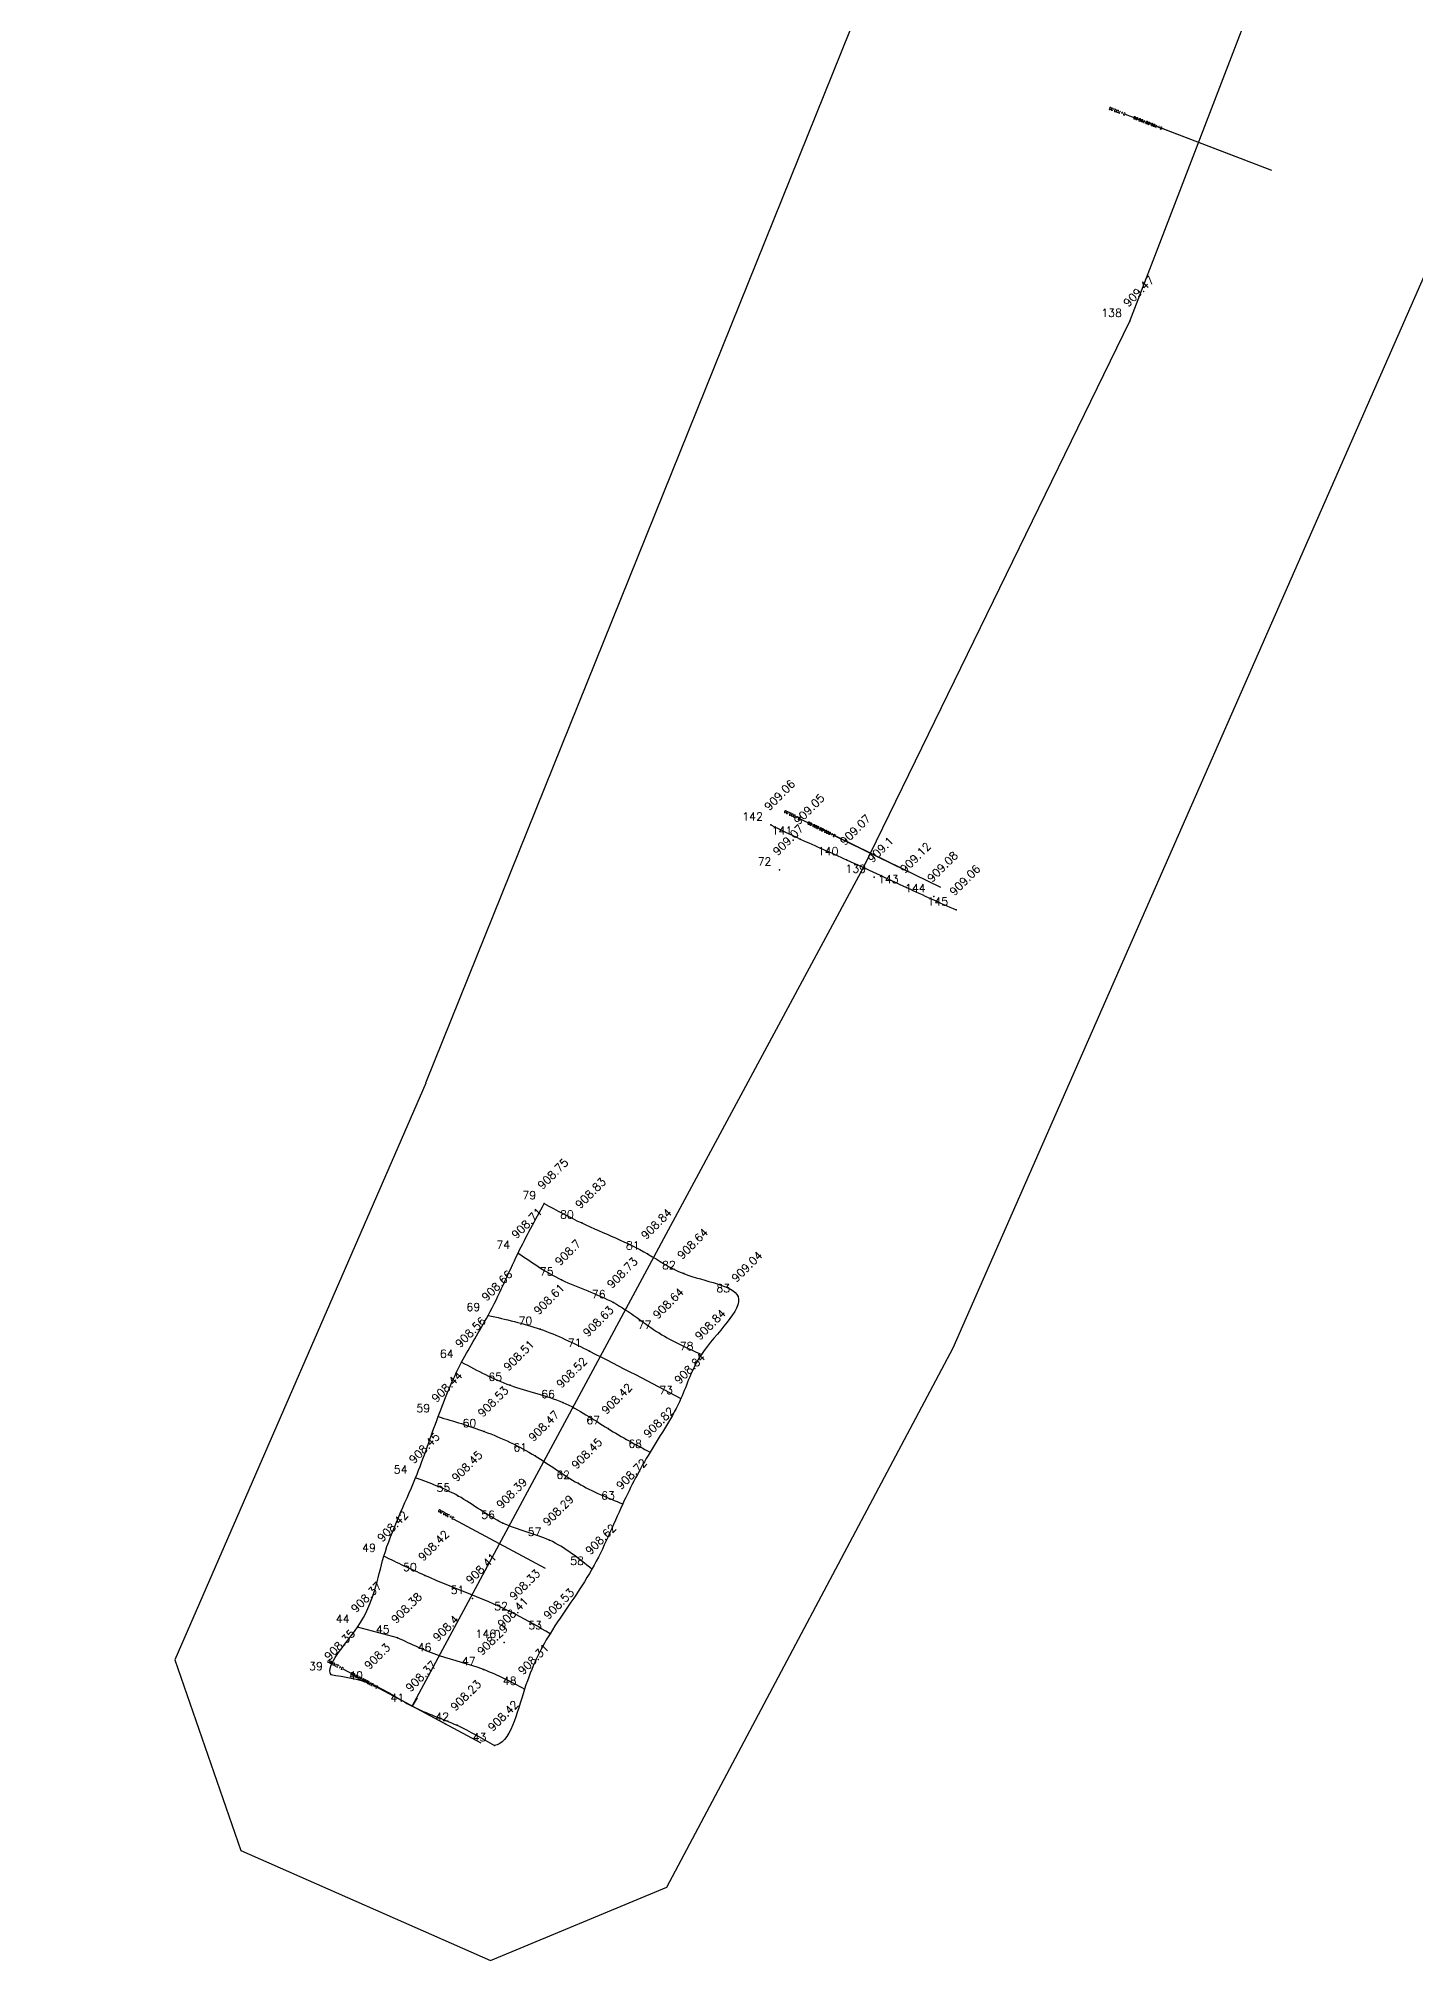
# Model space of a CAD drawing. Header units: millimetres. Extents: x 1478788 to 1486142, y 824439 to 831516.
# Drawn here: x 1479653 to 1480181, y 825044 to 825780 of the extents above; entities that cross this region are included whole.
import ezdxf
from ezdxf.enums import TextEntityAlignment as Align

# ---------------------------------------------------------------- set-up
doc = ezdxf.new("R2010")
doc.units = ezdxf.units.MM
for name, color, linetype in [('Boundary', 6, 'Continuous'), ('Chainage', 7, 'Continuous'), ('Points', 7, 'Continuous'), ('Points-ELV', 6, 'Continuous'), ('Points-NUM', 4, 'Continuous'), ('Points-TXT', 3, 'Continuous')]:
    doc.layers.add(name, color=color, linetype=linetype)
doc.styles.add('ROMANS', font='romans.shx')

# ---------------------------------------------------------------- blocks, each defined once
blk = doc.blocks.new('POINTS')
at = {"layer": 'Points'}
blk.add_line((0, 0), (0, 0), dxfattribs=at)
blk.add_point((0, 0), dxfattribs=at)
at = {"layer": 'Points-ELV', "style": 'ROMANS'}
blk.add_attdef('ELEV', text='', height=1, rotation=45, dxfattribs=at).set_placement((0, 0), align=Align.BOTTOM_LEFT)
at = {"layer": 'Points-NUM', "style": 'ROMANS'}
blk.add_attdef('PTNUM', text='', height=1, dxfattribs=at).set_placement((0, 0), align=Align.BOTTOM_RIGHT)
at = {"layer": 'Points-TXT', "style": 'ROMANS'}
blk.add_attdef('DESC', text='', height=1, dxfattribs=at).set_placement((0, 0), align=Align.BOTTOM_RIGHT)

msp = doc.modelspace()

# ---------------------------------------------------------------- linework, layer by layer
msp.add_line((1479798.43, 825144.29, 11133.84), (1479796.56, 825141.07, 11133.64))
msp.add_lwpolyline([(1479796.56, 825141.07), (1479969.34, 825462.29), (1480071.32, 825671.48), (1480156.46, 825892.95), (1480194.23, 826090.23), (1480168.42, 826101.58), (1480112.93, 826130.01), (1480045.89, 826197.1), (1479917.91, 826305.64), (1479837.92, 826396.67), (1479798.11, 826542.81), (1479732.76, 826717.97), (1479657.62, 826822.33), (1479808.5, 826897.19), (1479960.2, 826903.93), (1480129.49, 826916.61), (1480278.83, 826937.52), (1480462.59, 826945.16), (1480638.1, 826935.32), (1480817.34, 826934.51), (1481030.36, 826955.19)])
for points in [[(1479933.87, 825478.59, 11142.1), (1479945.16, 825473.17, 11141.98), (1479962.81, 825465.27, 11142.22), (1479985.84, 825454.6, 11142.84), (1480004.8, 825446.01, 11142.1)], [(1479837.11, 825314.59, 11137.81), (1479853.74, 825304.34, 11137.69), (1479873.64, 825295.63, 11138.06), (1479891.22, 825283.91, 11136.95), (1479907.3, 825275.77, 11139.4)], [(1479825.66, 825290.73, 11137.2), (1479845.59, 825285.47, 11136.59), (1479864.43, 825277.05, 11136.83), (1479899.46, 825258.93, 11139.4)], [(1479815.5, 825272.84, 11135.97), (1479834.04, 825263.97, 11135.36), (1479854.27, 825257.4, 11135.48), (1479871.54, 825247.39, 11134.26), (1479887.62, 825238.34, 11139.16)], [(1479865.37, 825193.54, 11136.71), (1479849.12, 825204.61, 11132.66), (1479831.3, 825211.19, 11133.89), (1479814.21, 825221.55, 11134.62), (1479797.84, 825228.5, 11134.62)], [(1479849.34, 825168.83, 11135.61), (1479836.3, 825176.16, 11133.15), (1479801.39, 825191.14, 11134.26), (1479785.71, 825198.49, 11134.26)], [(1479791, 825167.24, 11133.77), (1479775.65, 825171.36, 11133.64)], [(1479839.59, 825147.59, 11132.91), (1479823.92, 825155.08, 11132.66), (1479806.99, 825160.4, 11134.01), (1479791, 825167.24, 11133.77)], [(1479765.42, 825153.16, 11133.4), (1479780.75, 825149.64, 11132.79), (1479796.56, 825141.07, 11133.64), (1479813.74, 825133.75, 11131.93), (1479828.04, 825125.96, 11134.26)]]:
    msp.add_spline(points, degree=3)
for points, knots in [([(1479765.42, 825153.16, 11133.4), (1479763.14, 825156.58, 11133.54), (1479781.63, 825174.98, 11133.58), (1479784.07, 825199.29, 11134.32), (1479797.65, 825226.17, 11134.91), (1479805.99, 825251.31, 11133.99), (1479814.56, 825272.52, 11136.01), (1479827.19, 825292.12, 11137.48), (1479835.99, 825313.27, 11137.72), (1479843.66, 825327.27, 11138.12), (1479847.08, 825333.53, 11138.3)], [28.415688, 28.415688, 28.415688, 28.415688, 30.119463, 32.481313, 35.121716, 37.162143, 39.021383, 40.702431, 42.862446, 44.60922, 44.60922, 44.60922, 44.60922]), ([(1479847.08, 825333.53, 11138.3), (1479851.82, 825330.99, 11138.6), (1479864.68, 825324.11, 11139.4), (1479884.21, 825316.84, 11141.46), (1479900.76, 825304.63, 11134.43), (1479932.36, 825300.76, 11145.3), (1479905.52, 825277.8, 11138.29), (1479899.96, 825257.27, 11139.73), (1479887.37, 825238.82, 11139.35), (1479876.06, 825217.15, 11137.8), (1479866.36, 825192.53, 11136.33), (1479849.24, 825170.28, 11136.9), (1479839.23, 825149.81, 11131.11), (1479833.99, 825126.7, 11134.71), (1479828.04, 825125.96, 11134.26)], [0, 0, 0, 0, 1.323115, 3.593915, 4.898646, 6.781644, 8.932187, 10.44793, 12.385958, 14.216421, 16.472704, 18.877537, 20.796837, 22.800976, 22.800976, 22.800976, 22.800976]), ([(1479806.5, 825251.96, 11134.5), (1479812.43, 825250.2, 11135), (1479825.25, 825246.41, 11136.09), (1479843.37, 825237.93, 11134.91), (1479859.61, 825225.74, 11133.71), (1479871.37, 825220.91, 11136.55), (1479877.17, 825218.52, 11137.93)], [0, 0, 0, 0, 1.516229, 3.276376, 4.869877, 6.432097, 6.432097, 6.432097, 6.432097])]:
    msp.add_open_spline(points, degree=3, knots=knots)
at = {"layer": 'Boundary'}
msp.add_polyline3d([(1479801.78, 825379.7, 0), (1479705.65, 825158.86, 0), (1479730.96, 825085.8, 0), (1479826.56, 825043.65, 0), (1479894.04, 825071.75, 0), (1480003.7, 825278.29, 0), (1480344.12, 826053.32, 0), (1480338.48, 826177.47, 0), (1479926.38, 826541.93, 0), (1479849.05, 826755.49, 0), (1481107.8, 826841.52, 0), (1481148.58, 826920.2, 0), (1481127.49, 827024.17, 0), (1481040.32, 827074.75, 0), (1479693.47, 827010.12, 0), (1479566.53, 826956.52, 0), (1479542.63, 826828.66, 0), (1479743.76, 826295.72, 0), (1480061.49, 826024.55, 0), (1479801.69, 825379.64, 0)], dxfattribs=at)
at = {"layer": 'Chainage'}
for p, q in [((1480125.64, 825729.17), (1480069.63, 825750.7)), ((1480116.3, 825732.76), (1480078.97, 825747.11)), ((1480111.64, 825734.56), (1480083.64, 825745.32)), ((1479998.97, 825454.6), (1479945.03, 825480.89)), ((1479989.98, 825458.98), (1479954.02, 825476.51)), ((1479985.48, 825461.17), (1479958.52, 825474.31)), ((1479847.63, 825193.8), (1479812.41, 825212.75)), ((1479822.98, 825126.86), (1479770.14, 825155.28)), ((1479814.17, 825131.6), (1479778.95, 825150.55)), ((1479809.77, 825133.97), (1479783.35, 825148.18))]:
    msp.add_line(p, q, dxfattribs=at)

# ---------------------------------------------------------------- block references
at = {"layer": 'Points', "linetype": 'Continuous'}
ref = msp.add_blockref('POINTS', (1480071.32, 825671.48, 11147.13), dxfattribs=dict(at, xscale=12.25672820659351, yscale=12.25672820659351, zscale=12.25672820659351))
ref.add_attrib('PTNUM', '138', dxfattribs={"layer": 'Points-NUM', "height": 3.064, "style": 'ROMANS'}).set_placement((1480068.26, 825672.25, 11147.13), align=Align.BOTTOM_RIGHT)
ref.add_attrib('ELEV', '909.47', dxfattribs={"layer": 'Points-ELV', "height": 3.064, "rotation": 45, "style": 'ROMANS'}).set_placement((1480071.32, 825676.08, 11147.13), align=Align.BOTTOM_LEFT)
ref = msp.add_blockref('POINTS', (1479933.87, 825478.59, 11142.1), dxfattribs=dict(at, xscale=12.25672820659351, yscale=12.25672820659351, zscale=12.25672820659351))
ref.add_attrib('PTNUM', '142', dxfattribs={"layer": 'Points-NUM', "height": 3.064, "style": 'ROMANS'}).set_placement((1479930.81, 825479.35, 11142.1), align=Align.BOTTOM_RIGHT)
ref.add_attrib('ELEV', '909.06', dxfattribs={"layer": 'Points-ELV', "height": 3.064, "rotation": 45, "style": 'ROMANS'}).set_placement((1479933.87, 825483.18, 11142.1), align=Align.BOTTOM_LEFT)
ref = msp.add_blockref('POINTS', (1479945.16, 825473.17, 11141.98), dxfattribs=dict(at, xscale=12.25672820659351, yscale=12.25672820659351, zscale=12.25672820659351))
ref.add_attrib('PTNUM', '141', dxfattribs={"layer": 'Points-NUM', "height": 3.064, "style": 'ROMANS'}).set_placement((1479942.1, 825473.93, 11141.98), align=Align.BOTTOM_RIGHT)
ref.add_attrib('ELEV', '909.05', dxfattribs={"layer": 'Points-ELV', "height": 3.064, "rotation": 45, "style": 'ROMANS'}).set_placement((1479945.16, 825477.76, 11141.98), align=Align.BOTTOM_LEFT)
ref = msp.add_blockref('POINTS', (1479937.13, 825461.38, 11142.22), dxfattribs=dict(at, xscale=12.25672820659351, yscale=12.25672820659351, zscale=12.25672820659351))
ref.add_attrib('PTNUM', '72', dxfattribs={"layer": 'Points-NUM', "height": 3.064, "style": 'ROMANS'}).set_placement((1479934.07, 825462.14, 11142.22), align=Align.BOTTOM_RIGHT)
ref.add_attrib('ELEV', '909.07', dxfattribs={"layer": 'Points-ELV', "height": 3.064, "rotation": 45, "style": 'ROMANS'}).set_placement((1479937.13, 825465.97, 11142.22), align=Align.BOTTOM_LEFT)
ref = msp.add_blockref('POINTS', (1479962.81, 825465.27, 11142.22), dxfattribs=dict(at, xscale=12.25672820659351, yscale=12.25672820659351, zscale=12.25672820659351))
ref.add_attrib('PTNUM', '140', dxfattribs={"layer": 'Points-NUM', "height": 3.064, "style": 'ROMANS'}).set_placement((1479959.75, 825466.04, 11142.22), align=Align.BOTTOM_RIGHT)
ref.add_attrib('ELEV', '909.07', dxfattribs={"layer": 'Points-ELV', "height": 3.064, "rotation": 45, "style": 'ROMANS'}).set_placement((1479962.81, 825469.87, 11142.22), align=Align.BOTTOM_LEFT)
ref = msp.add_blockref('POINTS', (1479973.4, 825458.59, 11142.59), dxfattribs=dict(at, xscale=12.25672820659351, yscale=12.25672820659351, zscale=12.25672820659351))
ref.add_attrib('PTNUM', '139', dxfattribs={"layer": 'Points-NUM', "height": 3.064, "style": 'ROMANS'}).set_placement((1479970.34, 825459.36, 11142.59), align=Align.BOTTOM_RIGHT)
ref.add_attrib('ELEV', '909.1', dxfattribs={"layer": 'Points-ELV', "height": 3.064, "rotation": 45, "style": 'ROMANS'}).set_placement((1479973.4, 825463.19, 11142.59), align=Align.BOTTOM_LEFT)
ref = msp.add_blockref('POINTS', (1479985.84, 825454.6, 11142.84), dxfattribs=dict(at, xscale=12.25672820659351, yscale=12.25672820659351, zscale=12.25672820659351))
ref.add_attrib('PTNUM', '143', dxfattribs={"layer": 'Points-NUM', "height": 3.064, "style": 'ROMANS'}).set_placement((1479982.78, 825455.36, 11142.84), align=Align.BOTTOM_RIGHT)
ref.add_attrib('ELEV', '909.12', dxfattribs={"layer": 'Points-ELV', "height": 3.064, "rotation": 45, "style": 'ROMANS'}).set_placement((1479985.84, 825459.2, 11142.84), align=Align.BOTTOM_LEFT)
ref = msp.add_blockref('POINTS', (1479996.21, 825451.14, 11142.35), dxfattribs=dict(at, xscale=12.25672820659351, yscale=12.25672820659351, zscale=12.25672820659351))
ref.add_attrib('PTNUM', '144', dxfattribs={"layer": 'Points-NUM', "height": 3.064, "style": 'ROMANS'}).set_placement((1479993.15, 825451.91, 11142.35), align=Align.BOTTOM_RIGHT)
ref.add_attrib('ELEV', '909.08', dxfattribs={"layer": 'Points-ELV', "height": 3.064, "rotation": 45, "style": 'ROMANS'}).set_placement((1479996.21, 825455.74, 11142.35), align=Align.BOTTOM_LEFT)
ref = msp.add_blockref('POINTS', (1480004.8, 825446.01, 11142.1), dxfattribs=dict(at, xscale=12.25672820659351, yscale=12.25672820659351, zscale=12.25672820659351))
ref.add_attrib('PTNUM', '145', dxfattribs={"layer": 'Points-NUM', "height": 3.064, "style": 'ROMANS'}).set_placement((1480001.74, 825446.77, 11142.1), align=Align.BOTTOM_RIGHT)
ref.add_attrib('ELEV', '909.06', dxfattribs={"layer": 'Points-ELV', "height": 3.064, "rotation": 45, "style": 'ROMANS'}).set_placement((1480004.8, 825450.6, 11142.1), align=Align.BOTTOM_LEFT)
ref = msp.add_blockref('POINTS', (1479847.08, 825333.53, 11138.3), dxfattribs=dict(at, xscale=12.25672820659351, yscale=12.25672820659351, zscale=12.25672820659351))
ref.add_attrib('PTNUM', '79', dxfattribs={"layer": 'Points-NUM', "height": 3.064, "style": 'ROMANS'}).set_placement((1479844.02, 825334.29, 11138.3), align=Align.BOTTOM_RIGHT)
ref.add_attrib('ELEV', '908.75', dxfattribs={"layer": 'Points-ELV', "height": 3.064, "rotation": 45, "style": 'ROMANS'}).set_placement((1479847.08, 825338.12, 11138.3), align=Align.BOTTOM_LEFT)
ref = msp.add_blockref('POINTS', (1479861.48, 825326.14, 11139.28), dxfattribs=dict(at, xscale=12.25672820659351, yscale=12.25672820659351, zscale=12.25672820659351))
ref.add_attrib('PTNUM', '80', dxfattribs={"layer": 'Points-NUM', "height": 3.064, "style": 'ROMANS'}).set_placement((1479858.42, 825326.9, 11139.28), align=Align.BOTTOM_RIGHT)
ref.add_attrib('ELEV', '908.83', dxfattribs={"layer": 'Points-ELV', "height": 3.064, "rotation": 45, "style": 'ROMANS'}).set_placement((1479861.48, 825330.73, 11139.28), align=Align.BOTTOM_LEFT)
ref = msp.add_blockref('POINTS', (1479837.11, 825314.59, 11137.81), dxfattribs=dict(at, xscale=12.25672820659351, yscale=12.25672820659351, zscale=12.25672820659351))
ref.add_attrib('PTNUM', '74', dxfattribs={"layer": 'Points-NUM', "height": 3.064, "style": 'ROMANS'}).set_placement((1479834.04, 825315.36, 11137.81), align=Align.BOTTOM_RIGHT)
ref.add_attrib('ELEV', '908.71', dxfattribs={"layer": 'Points-ELV', "height": 3.064, "rotation": 45, "style": 'ROMANS'}).set_placement((1479837.11, 825319.19, 11137.81), align=Align.BOTTOM_LEFT)
ref = msp.add_blockref('POINTS', (1479886.68, 825314.32, 11139.4), dxfattribs=dict(at, xscale=12.25672820659351, yscale=12.25672820659351, zscale=12.25672820659351))
ref.add_attrib('PTNUM', '81', dxfattribs={"layer": 'Points-NUM', "height": 3.064, "style": 'ROMANS'}).set_placement((1479883.62, 825315.09, 11139.4), align=Align.BOTTOM_RIGHT)
ref.add_attrib('ELEV', '908.84', dxfattribs={"layer": 'Points-ELV', "height": 3.064, "rotation": 45, "style": 'ROMANS'}).set_placement((1479886.68, 825318.92, 11139.4), align=Align.BOTTOM_LEFT)
ref = msp.add_blockref('POINTS', (1479900.55, 825306.73, 11136.95), dxfattribs=dict(at, xscale=12.25672820659351, yscale=12.25672820659351, zscale=12.25672820659351))
ref.add_attrib('PTNUM', '82', dxfattribs={"layer": 'Points-NUM', "height": 3.064, "style": 'ROMANS'}).set_placement((1479897.48, 825307.5, 11136.95), align=Align.BOTTOM_RIGHT)
ref.add_attrib('ELEV', '908.64', dxfattribs={"layer": 'Points-ELV', "height": 3.064, "rotation": 45, "style": 'ROMANS'}).set_placement((1479900.55, 825311.33, 11136.95), align=Align.BOTTOM_LEFT)
ref = msp.add_blockref('POINTS', (1479853.74, 825304.34, 11137.69), dxfattribs=dict(at, xscale=12.25672820659351, yscale=12.25672820659351, zscale=12.25672820659351))
ref.add_attrib('PTNUM', '75', dxfattribs={"layer": 'Points-NUM', "height": 3.064, "style": 'ROMANS'}).set_placement((1479850.67, 825305.11, 11137.69), align=Align.BOTTOM_RIGHT)
ref.add_attrib('ELEV', '908.7', dxfattribs={"layer": 'Points-ELV', "height": 3.064, "rotation": 45, "style": 'ROMANS'}).set_placement((1479853.74, 825308.94, 11137.69), align=Align.BOTTOM_LEFT)
ref = msp.add_blockref('POINTS', (1479921.32, 825297.96, 11141.86), dxfattribs=dict(at, xscale=12.25672820659351, yscale=12.25672820659351, zscale=12.25672820659351))
ref.add_attrib('PTNUM', '83', dxfattribs={"layer": 'Points-NUM', "height": 3.064, "style": 'ROMANS'}).set_placement((1479918.26, 825298.72, 11141.86), align=Align.BOTTOM_RIGHT)
ref.add_attrib('ELEV', '909.04', dxfattribs={"layer": 'Points-ELV', "height": 3.064, "rotation": 45, "style": 'ROMANS'}).set_placement((1479921.32, 825302.55, 11141.86), align=Align.BOTTOM_LEFT)
ref = msp.add_blockref('POINTS', (1479825.66, 825290.73, 11137.2), dxfattribs=dict(at, xscale=12.25672820659351, yscale=12.25672820659351, zscale=12.25672820659351))
ref.add_attrib('PTNUM', '69', dxfattribs={"layer": 'Points-NUM', "height": 3.064, "style": 'ROMANS'}).set_placement((1479822.59, 825291.49, 11137.2), align=Align.BOTTOM_RIGHT)
ref.add_attrib('ELEV', '908.66', dxfattribs={"layer": 'Points-ELV', "height": 3.064, "rotation": 45, "style": 'ROMANS'}).set_placement((1479825.66, 825295.32, 11137.2), align=Align.BOTTOM_LEFT)
ref = msp.add_blockref('POINTS', (1479873.64, 825295.63, 11138.06), dxfattribs=dict(at, xscale=12.25672820659351, yscale=12.25672820659351, zscale=12.25672820659351))
ref.add_attrib('PTNUM', '76', dxfattribs={"layer": 'Points-NUM', "height": 3.064, "style": 'ROMANS'}).set_placement((1479870.58, 825296.4, 11138.06), align=Align.BOTTOM_RIGHT)
ref.add_attrib('ELEV', '908.73', dxfattribs={"layer": 'Points-ELV', "height": 3.064, "rotation": 45, "style": 'ROMANS'}).set_placement((1479873.64, 825300.23, 11138.06), align=Align.BOTTOM_LEFT)
ref = msp.add_blockref('POINTS', (1479845.59, 825285.47, 11136.59), dxfattribs=dict(at, xscale=12.25672820659351, yscale=12.25672820659351, zscale=12.25672820659351))
ref.add_attrib('PTNUM', '70', dxfattribs={"layer": 'Points-NUM', "height": 3.064, "style": 'ROMANS'}).set_placement((1479842.52, 825286.23, 11136.59), align=Align.BOTTOM_RIGHT)
ref.add_attrib('ELEV', '908.61', dxfattribs={"layer": 'Points-ELV', "height": 3.064, "rotation": 45, "style": 'ROMANS'}).set_placement((1479845.59, 825290.06, 11136.59), align=Align.BOTTOM_LEFT)
ref = msp.add_blockref('POINTS', (1479891.22, 825283.91, 11136.95), dxfattribs=dict(at, xscale=12.25672820659351, yscale=12.25672820659351, zscale=12.25672820659351))
ref.add_attrib('PTNUM', '77', dxfattribs={"layer": 'Points-NUM', "height": 3.064, "style": 'ROMANS'}).set_placement((1479888.16, 825284.68, 11136.95), align=Align.BOTTOM_RIGHT)
ref.add_attrib('ELEV', '908.64', dxfattribs={"layer": 'Points-ELV', "height": 3.064, "rotation": 45, "style": 'ROMANS'}).set_placement((1479891.22, 825288.51, 11136.95), align=Align.BOTTOM_LEFT)
ref = msp.add_blockref('POINTS', (1479864.43, 825277.05, 11136.83), dxfattribs=dict(at, xscale=12.25672820659351, yscale=12.25672820659351, zscale=12.25672820659351))
ref.add_attrib('PTNUM', '71', dxfattribs={"layer": 'Points-NUM', "height": 3.064, "style": 'ROMANS'}).set_placement((1479861.36, 825277.81, 11136.83), align=Align.BOTTOM_RIGHT)
ref.add_attrib('ELEV', '908.63', dxfattribs={"layer": 'Points-ELV', "height": 3.064, "rotation": 45, "style": 'ROMANS'}).set_placement((1479864.43, 825281.64, 11136.83), align=Align.BOTTOM_LEFT)
ref = msp.add_blockref('POINTS', (1479815.5, 825272.84, 11135.97), dxfattribs=dict(at, xscale=12.25672820659351, yscale=12.25672820659351, zscale=12.25672820659351))
ref.add_attrib('PTNUM', '64', dxfattribs={"layer": 'Points-NUM', "height": 3.064, "style": 'ROMANS'}).set_placement((1479812.43, 825273.61, 11135.97), align=Align.BOTTOM_RIGHT)
ref.add_attrib('ELEV', '908.56', dxfattribs={"layer": 'Points-ELV', "height": 3.064, "rotation": 45, "style": 'ROMANS'}).set_placement((1479815.5, 825277.44, 11135.97), align=Align.BOTTOM_LEFT)
ref = msp.add_blockref('POINTS', (1479907.3, 825275.77, 11139.4), dxfattribs=dict(at, xscale=12.25672820659351, yscale=12.25672820659351, zscale=12.25672820659351))
ref.add_attrib('PTNUM', '78', dxfattribs={"layer": 'Points-NUM', "height": 3.064, "style": 'ROMANS'}).set_placement((1479904.24, 825276.54, 11139.4), align=Align.BOTTOM_RIGHT)
ref.add_attrib('ELEV', '908.84', dxfattribs={"layer": 'Points-ELV', "height": 3.064, "rotation": 45, "style": 'ROMANS'}).set_placement((1479907.3, 825280.37, 11139.4), align=Align.BOTTOM_LEFT)
ref = msp.add_blockref('POINTS', (1479834.04, 825263.97, 11135.36), dxfattribs=dict(at, xscale=12.25672820659351, yscale=12.25672820659351, zscale=12.25672820659351))
ref.add_attrib('PTNUM', '65', dxfattribs={"layer": 'Points-NUM', "height": 3.064, "style": 'ROMANS'}).set_placement((1479830.98, 825264.74, 11135.36), align=Align.BOTTOM_RIGHT)
ref.add_attrib('ELEV', '908.51', dxfattribs={"layer": 'Points-ELV', "height": 3.064, "rotation": 45, "style": 'ROMANS'}).set_placement((1479834.04, 825268.57, 11135.36), align=Align.BOTTOM_LEFT)
ref = msp.add_blockref('POINTS', (1479854.27, 825257.4, 11135.48), dxfattribs=dict(at, xscale=12.25672820659351, yscale=12.25672820659351, zscale=12.25672820659351))
ref.add_attrib('PTNUM', '66', dxfattribs={"layer": 'Points-NUM', "height": 3.064, "style": 'ROMANS'}).set_placement((1479851.2, 825258.17, 11135.48), align=Align.BOTTOM_RIGHT)
ref.add_attrib('ELEV', '908.52', dxfattribs={"layer": 'Points-ELV', "height": 3.064, "rotation": 45, "style": 'ROMANS'}).set_placement((1479854.27, 825262, 11135.48), align=Align.BOTTOM_LEFT)
ref = msp.add_blockref('POINTS', (1479899.46, 825258.93, 11139.4), dxfattribs=dict(at, xscale=12.25672820659351, yscale=12.25672820659351, zscale=12.25672820659351))
ref.add_attrib('PTNUM', '73', dxfattribs={"layer": 'Points-NUM', "height": 3.064, "style": 'ROMANS'}).set_placement((1479896.39, 825259.7, 11139.4), align=Align.BOTTOM_RIGHT)
ref.add_attrib('ELEV', '908.84', dxfattribs={"layer": 'Points-ELV', "height": 3.064, "rotation": 45, "style": 'ROMANS'}).set_placement((1479899.46, 825263.53, 11139.4), align=Align.BOTTOM_LEFT)
ref = msp.add_blockref('POINTS', (1479806.5, 825251.96, 11134.5), dxfattribs=dict(at, xscale=12.25672820659351, yscale=12.25672820659351, zscale=12.25672820659351))
ref.add_attrib('PTNUM', '59', dxfattribs={"layer": 'Points-NUM', "height": 3.064, "style": 'ROMANS'}).set_placement((1479803.44, 825252.72, 11134.5), align=Align.BOTTOM_RIGHT)
ref.add_attrib('ELEV', '908.44', dxfattribs={"layer": 'Points-ELV', "height": 3.064, "rotation": 45, "style": 'ROMANS'}).set_placement((1479806.5, 825256.55, 11134.5), align=Align.BOTTOM_LEFT)
ref = msp.add_blockref('POINTS', (1479824.16, 825246.28, 11135.61), dxfattribs=dict(at, xscale=12.25672820659351, yscale=12.25672820659351, zscale=12.25672820659351))
ref.add_attrib('PTNUM', '60', dxfattribs={"layer": 'Points-NUM', "height": 3.064, "style": 'ROMANS'}).set_placement((1479821.1, 825247.05, 11135.61), align=Align.BOTTOM_RIGHT)
ref.add_attrib('ELEV', '908.53', dxfattribs={"layer": 'Points-ELV', "height": 3.064, "rotation": 45, "style": 'ROMANS'}).set_placement((1479824.16, 825250.88, 11135.61), align=Align.BOTTOM_LEFT)
ref = msp.add_blockref('POINTS', (1479871.54, 825247.39, 11134.26), dxfattribs=dict(at, xscale=12.25672820659351, yscale=12.25672820659351, zscale=12.25672820659351))
ref.add_attrib('PTNUM', '67', dxfattribs={"layer": 'Points-NUM', "height": 3.064, "style": 'ROMANS'}).set_placement((1479868.47, 825248.15, 11134.26), align=Align.BOTTOM_RIGHT)
ref.add_attrib('ELEV', '908.42', dxfattribs={"layer": 'Points-ELV', "height": 3.064, "rotation": 45, "style": 'ROMANS'}).set_placement((1479871.54, 825251.98, 11134.26), align=Align.BOTTOM_LEFT)
ref = msp.add_blockref('POINTS', (1479843.6, 825236.96, 11134.87), dxfattribs=dict(at, xscale=12.25672820659351, yscale=12.25672820659351, zscale=12.25672820659351))
ref.add_attrib('PTNUM', '61', dxfattribs={"layer": 'Points-NUM', "height": 3.064, "style": 'ROMANS'}).set_placement((1479840.54, 825237.72, 11134.87), align=Align.BOTTOM_RIGHT)
ref.add_attrib('ELEV', '908.47', dxfattribs={"layer": 'Points-ELV', "height": 3.064, "rotation": 45, "style": 'ROMANS'}).set_placement((1479843.6, 825241.55, 11134.87), align=Align.BOTTOM_LEFT)
ref = msp.add_blockref('POINTS', (1479887.62, 825238.34, 11139.16), dxfattribs=dict(at, xscale=12.25672820659351, yscale=12.25672820659351, zscale=12.25672820659351))
ref.add_attrib('PTNUM', '68', dxfattribs={"layer": 'Points-NUM', "height": 3.064, "style": 'ROMANS'}).set_placement((1479884.55, 825239.11, 11139.16), align=Align.BOTTOM_RIGHT)
ref.add_attrib('ELEV', '908.82', dxfattribs={"layer": 'Points-ELV', "height": 3.064, "rotation": 45, "style": 'ROMANS'}).set_placement((1479887.62, 825242.94, 11139.16), align=Align.BOTTOM_LEFT)
ref = msp.add_blockref('POINTS', (1479797.84, 825228.5, 11134.62), dxfattribs=dict(at, xscale=12.25672820659351, yscale=12.25672820659351, zscale=12.25672820659351))
ref.add_attrib('PTNUM', '54', dxfattribs={"layer": 'Points-NUM', "height": 3.064, "style": 'ROMANS'}).set_placement((1479794.77, 825229.26, 11134.62), align=Align.BOTTOM_RIGHT)
ref.add_attrib('ELEV', '908.45', dxfattribs={"layer": 'Points-ELV', "height": 3.064, "rotation": 45, "style": 'ROMANS'}).set_placement((1479797.84, 825233.1, 11134.62), align=Align.BOTTOM_LEFT)
ref = msp.add_blockref('POINTS', (1479860.05, 825226.43, 11134.62), dxfattribs=dict(at, xscale=12.25672820659351, yscale=12.25672820659351, zscale=12.25672820659351))
ref.add_attrib('PTNUM', '62', dxfattribs={"layer": 'Points-NUM', "height": 3.064, "style": 'ROMANS'}).set_placement((1479856.99, 825227.19, 11134.62), align=Align.BOTTOM_RIGHT)
ref.add_attrib('ELEV', '908.45', dxfattribs={"layer": 'Points-ELV', "height": 3.064, "rotation": 45, "style": 'ROMANS'}).set_placement((1479860.05, 825231.02, 11134.62), align=Align.BOTTOM_LEFT)
ref = msp.add_blockref('POINTS', (1479814.21, 825221.55, 11134.62), dxfattribs=dict(at, xscale=12.25672820659351, yscale=12.25672820659351, zscale=12.25672820659351))
ref.add_attrib('PTNUM', '55', dxfattribs={"layer": 'Points-NUM', "height": 3.064, "style": 'ROMANS'}).set_placement((1479811.15, 825222.32, 11134.62), align=Align.BOTTOM_RIGHT)
ref.add_attrib('ELEV', '908.45', dxfattribs={"layer": 'Points-ELV', "height": 3.064, "rotation": 45, "style": 'ROMANS'}).set_placement((1479814.21, 825226.15, 11134.62), align=Align.BOTTOM_LEFT)
ref = msp.add_blockref('POINTS', (1479877.17, 825218.52, 11137.93), dxfattribs=dict(at, xscale=12.25672820659351, yscale=12.25672820659351, zscale=12.25672820659351))
ref.add_attrib('PTNUM', '63', dxfattribs={"layer": 'Points-NUM', "height": 3.064, "style": 'ROMANS'}).set_placement((1479874.11, 825219.29, 11137.93), align=Align.BOTTOM_RIGHT)
ref.add_attrib('ELEV', '908.72', dxfattribs={"layer": 'Points-ELV', "height": 3.064, "rotation": 45, "style": 'ROMANS'}).set_placement((1479877.17, 825223.12, 11137.93), align=Align.BOTTOM_LEFT)
ref = msp.add_blockref('POINTS', (1479831.3, 825211.19, 11133.89), dxfattribs=dict(at, xscale=12.25672820659351, yscale=12.25672820659351, zscale=12.25672820659351))
ref.add_attrib('PTNUM', '56', dxfattribs={"layer": 'Points-NUM', "height": 3.064, "style": 'ROMANS'}).set_placement((1479828.23, 825211.96, 11133.89), align=Align.BOTTOM_RIGHT)
ref.add_attrib('ELEV', '908.39', dxfattribs={"layer": 'Points-ELV', "height": 3.064, "rotation": 45, "style": 'ROMANS'}).set_placement((1479831.3, 825215.79, 11133.89), align=Align.BOTTOM_LEFT)
ref = msp.add_blockref('POINTS', (1479849.12, 825204.61, 11132.66), dxfattribs=dict(at, xscale=12.25672820659351, yscale=12.25672820659351, zscale=12.25672820659351))
ref.add_attrib('PTNUM', '57', dxfattribs={"layer": 'Points-NUM', "height": 3.064, "style": 'ROMANS'}).set_placement((1479846.05, 825205.38, 11132.66), align=Align.BOTTOM_RIGHT)
ref.add_attrib('ELEV', '908.29', dxfattribs={"layer": 'Points-ELV', "height": 3.064, "rotation": 45, "style": 'ROMANS'}).set_placement((1479849.12, 825209.21, 11132.66), align=Align.BOTTOM_LEFT)
ref = msp.add_blockref('POINTS', (1479785.71, 825198.49, 11134.26), dxfattribs=dict(at, xscale=12.25672820659351, yscale=12.25672820659351, zscale=12.25672820659351))
ref.add_attrib('PTNUM', '49', dxfattribs={"layer": 'Points-NUM', "height": 3.064, "style": 'ROMANS'}).set_placement((1479782.65, 825199.26, 11134.26), align=Align.BOTTOM_RIGHT)
ref.add_attrib('ELEV', '908.42', dxfattribs={"layer": 'Points-ELV', "height": 3.064, "rotation": 45, "style": 'ROMANS'}).set_placement((1479785.71, 825203.09, 11134.26), align=Align.BOTTOM_LEFT)
ref = msp.add_blockref('POINTS', (1479801.39, 825191.14, 11134.26), dxfattribs=dict(at, xscale=12.25672820659351, yscale=12.25672820659351, zscale=12.25672820659351))
ref.add_attrib('PTNUM', '50', dxfattribs={"layer": 'Points-NUM', "height": 3.064, "style": 'ROMANS'}).set_placement((1479798.33, 825191.91, 11134.26), align=Align.BOTTOM_RIGHT)
ref.add_attrib('ELEV', '908.42', dxfattribs={"layer": 'Points-ELV', "height": 3.064, "rotation": 45, "style": 'ROMANS'}).set_placement((1479801.39, 825195.74, 11134.26), align=Align.BOTTOM_LEFT)
ref = msp.add_blockref('POINTS', (1479865.37, 825193.54, 11136.71), dxfattribs=dict(at, xscale=12.25672820659351, yscale=12.25672820659351, zscale=12.25672820659351))
ref.add_attrib('PTNUM', '58', dxfattribs={"layer": 'Points-NUM', "height": 3.064, "style": 'ROMANS'}).set_placement((1479862.31, 825194.31, 11136.71), align=Align.BOTTOM_RIGHT)
ref.add_attrib('ELEV', '908.62', dxfattribs={"layer": 'Points-ELV', "height": 3.064, "rotation": 45, "style": 'ROMANS'}).set_placement((1479865.37, 825198.14, 11136.71), align=Align.BOTTOM_LEFT)
ref = msp.add_blockref('POINTS', (1479819.62, 825182.35, 11134.13), dxfattribs=dict(at, xscale=12.25672820659351, yscale=12.25672820659351, zscale=12.25672820659351))
ref.add_attrib('PTNUM', '51', dxfattribs={"layer": 'Points-NUM', "height": 3.064, "style": 'ROMANS'}).set_placement((1479816.55, 825183.12, 11134.13), align=Align.BOTTOM_RIGHT)
ref.add_attrib('ELEV', '908.41', dxfattribs={"layer": 'Points-ELV', "height": 3.064, "rotation": 45, "style": 'ROMANS'}).set_placement((1479819.62, 825186.95, 11134.13), align=Align.BOTTOM_LEFT)
ref = msp.add_blockref('POINTS', (1479836.3, 825176.16, 11133.15), dxfattribs=dict(at, xscale=12.25672820659351, yscale=12.25672820659351, zscale=12.25672820659351))
ref.add_attrib('PTNUM', '52', dxfattribs={"layer": 'Points-NUM', "height": 3.064, "style": 'ROMANS'}).set_placement((1479833.23, 825176.93, 11133.15), align=Align.BOTTOM_RIGHT)
ref.add_attrib('ELEV', '908.33', dxfattribs={"layer": 'Points-ELV', "height": 3.064, "rotation": 45, "style": 'ROMANS'}).set_placement((1479836.3, 825180.76, 11133.15), align=Align.BOTTOM_LEFT)
ref = msp.add_blockref('POINTS', (1479775.65, 825171.36, 11133.64), dxfattribs=dict(at, xscale=12.25672820659351, yscale=12.25672820659351, zscale=12.25672820659351))
ref.add_attrib('PTNUM', '44', dxfattribs={"layer": 'Points-NUM', "height": 3.064, "style": 'ROMANS'}).set_placement((1479772.59, 825172.12, 11133.64), align=Align.BOTTOM_RIGHT)
ref.add_attrib('ELEV', '908.37', dxfattribs={"layer": 'Points-ELV', "height": 3.064, "rotation": 45, "style": 'ROMANS'}).set_placement((1479775.65, 825175.95, 11133.64), align=Align.BOTTOM_LEFT)
ref = msp.add_blockref('POINTS', (1479791, 825167.24, 11133.77), dxfattribs=dict(at, xscale=12.25672820659351, yscale=12.25672820659351, zscale=12.25672820659351))
ref.add_attrib('PTNUM', '45', dxfattribs={"layer": 'Points-NUM', "height": 3.064, "style": 'ROMANS'}).set_placement((1479787.93, 825168.01, 11133.77), align=Align.BOTTOM_RIGHT)
ref.add_attrib('ELEV', '908.38', dxfattribs={"layer": 'Points-ELV', "height": 3.064, "rotation": 45, "style": 'ROMANS'}).set_placement((1479791, 825171.84, 11133.77), align=Align.BOTTOM_LEFT)
ref = msp.add_blockref('POINTS', (1479849.34, 825168.83, 11135.61), dxfattribs=dict(at, xscale=12.25672820659351, yscale=12.25672820659351, zscale=12.25672820659351))
ref.add_attrib('PTNUM', '53', dxfattribs={"layer": 'Points-NUM', "height": 3.064, "style": 'ROMANS'}).set_placement((1479846.27, 825169.6, 11135.61), align=Align.BOTTOM_RIGHT)
ref.add_attrib('ELEV', '908.53', dxfattribs={"layer": 'Points-ELV', "height": 3.064, "rotation": 45, "style": 'ROMANS'}).set_placement((1479849.34, 825173.43, 11135.61), align=Align.BOTTOM_LEFT)
ref = msp.add_blockref('POINTS', (1479806.99, 825160.4, 11134.01), dxfattribs=dict(at, xscale=12.25672820659351, yscale=12.25672820659351, zscale=12.25672820659351))
ref.add_attrib('PTNUM', '46', dxfattribs={"layer": 'Points-NUM', "height": 3.064, "style": 'ROMANS'}).set_placement((1479803.93, 825161.17, 11134.01), align=Align.BOTTOM_RIGHT)
ref.add_attrib('ELEV', '908.4', dxfattribs={"layer": 'Points-ELV', "height": 3.064, "rotation": 45, "style": 'ROMANS'}).set_placement((1479806.99, 825165, 11134.01), align=Align.BOTTOM_LEFT)
ref = msp.add_blockref('POINTS', (1479831.74, 825165.52, 11134.13), dxfattribs=dict(at, xscale=12.25672820659351, yscale=12.25672820659351, zscale=12.25672820659351))
ref.add_attrib('PTNUM', '146', dxfattribs={"layer": 'Points-NUM', "height": 3.064, "style": 'ROMANS'}).set_placement((1479828.67, 825166.29, 11134.13), align=Align.BOTTOM_RIGHT)
ref.add_attrib('ELEV', '908.41', dxfattribs={"layer": 'Points-ELV', "height": 3.064, "rotation": 45, "style": 'ROMANS'}).set_placement((1479831.74, 825170.12, 11134.13), align=Align.BOTTOM_LEFT)
ref = msp.add_blockref('POINTS', (1479765.42, 825153.16, 11133.4), dxfattribs=dict(at, xscale=12.25672820659351, yscale=12.25672820659351, zscale=12.25672820659351))
ref.add_attrib('PTNUM', '39', dxfattribs={"layer": 'Points-NUM', "height": 3.064, "style": 'ROMANS'}).set_placement((1479762.35, 825153.92, 11133.4), align=Align.BOTTOM_RIGHT)
ref.add_attrib('ELEV', '908.35', dxfattribs={"layer": 'Points-ELV', "height": 3.064, "rotation": 45, "style": 'ROMANS'}).set_placement((1479765.42, 825157.75, 11133.4), align=Align.BOTTOM_LEFT)
ref = msp.add_blockref('POINTS', (1479823.92, 825155.08, 11132.66), dxfattribs=dict(at, xscale=12.25672820659351, yscale=12.25672820659351, zscale=12.25672820659351))
ref.add_attrib('PTNUM', '47', dxfattribs={"layer": 'Points-NUM', "height": 3.064, "style": 'ROMANS'}).set_placement((1479820.85, 825155.85, 11132.66), align=Align.BOTTOM_RIGHT)
ref.add_attrib('ELEV', '908.29', dxfattribs={"layer": 'Points-ELV', "height": 3.064, "rotation": 45, "style": 'ROMANS'}).set_placement((1479823.92, 825159.68, 11132.66), align=Align.BOTTOM_LEFT)
ref = msp.add_blockref('POINTS', (1479780.75, 825149.64, 11132.79), dxfattribs=dict(at, xscale=12.25672820659351, yscale=12.25672820659351, zscale=12.25672820659351))
ref.add_attrib('PTNUM', '40', dxfattribs={"layer": 'Points-NUM', "height": 3.064, "style": 'ROMANS'}).set_placement((1479777.69, 825150.41, 11132.79), align=Align.BOTTOM_RIGHT)
ref.add_attrib('ELEV', '908.3', dxfattribs={"layer": 'Points-ELV', "height": 3.064, "rotation": 45, "style": 'ROMANS'}).set_placement((1479780.75, 825154.24, 11132.79), align=Align.BOTTOM_LEFT)
ref = msp.add_blockref('POINTS', (1479839.59, 825147.59, 11132.91), dxfattribs=dict(at, xscale=12.25672820659351, yscale=12.25672820659351, zscale=12.25672820659351))
ref.add_attrib('PTNUM', '48', dxfattribs={"layer": 'Points-NUM', "height": 3.064, "style": 'ROMANS'}).set_placement((1479836.53, 825148.36, 11132.91), align=Align.BOTTOM_RIGHT)
ref.add_attrib('ELEV', '908.31', dxfattribs={"layer": 'Points-ELV', "height": 3.064, "rotation": 45, "style": 'ROMANS'}).set_placement((1479839.59, 825152.19, 11132.91), align=Align.BOTTOM_LEFT)
ref = msp.add_blockref('POINTS', (1479796.56, 825141.07, 11133.64), dxfattribs=dict(at, xscale=12.25672820659351, yscale=12.25672820659351, zscale=12.25672820659351))
ref.add_attrib('PTNUM', '41', dxfattribs={"layer": 'Points-NUM', "height": 3.064, "style": 'ROMANS'}).set_placement((1479793.5, 825141.84, 11133.64), align=Align.BOTTOM_RIGHT)
ref.add_attrib('ELEV', '908.37', dxfattribs={"layer": 'Points-ELV', "height": 3.064, "rotation": 45, "style": 'ROMANS'}).set_placement((1479796.56, 825145.67, 11133.64), align=Align.BOTTOM_LEFT)
ref = msp.add_blockref('POINTS', (1479813.74, 825133.75, 11131.93), dxfattribs=dict(at, xscale=12.25672820659351, yscale=12.25672820659351, zscale=12.25672820659351))
ref.add_attrib('PTNUM', '42', dxfattribs={"layer": 'Points-NUM', "height": 3.064, "style": 'ROMANS'}).set_placement((1479810.68, 825134.52, 11131.93), align=Align.BOTTOM_RIGHT)
ref.add_attrib('ELEV', '908.23', dxfattribs={"layer": 'Points-ELV', "height": 3.064, "rotation": 45, "style": 'ROMANS'}).set_placement((1479813.74, 825138.35, 11131.93), align=Align.BOTTOM_LEFT)
ref = msp.add_blockref('POINTS', (1479828.04, 825125.96, 11134.26), dxfattribs=dict(at, xscale=12.25672820659351, yscale=12.25672820659351, zscale=12.25672820659351))
ref.add_attrib('PTNUM', '43', dxfattribs={"layer": 'Points-NUM', "height": 3.064, "style": 'ROMANS'}).set_placement((1479824.97, 825126.73, 11134.26), align=Align.BOTTOM_RIGHT)
ref.add_attrib('ELEV', '908.42', dxfattribs={"layer": 'Points-ELV', "height": 3.064, "rotation": 45, "style": 'ROMANS'}).set_placement((1479828.04, 825130.56, 11134.26), align=Align.BOTTOM_LEFT)

# ---------------------------------------------------------------- texts
at = {"layer": 'Chainage', "style": 'ROMANS'}
for s, rotation, p in [('2+700.00', 158.97177, (1480069.63, 825750.7)), ('2+700.00', 158.97177, (1480078.97, 825747.11)), ('2+700.00', 158.97177, (1480083.64, 825745.32)), ('3+000.00', 154.01119, (1479945.03, 825480.89)), ('3+000.00', 154.01119, (1479954.02, 825476.51)), ('3+000.00', 154.01119, (1479958.52, 825474.31)), ('3+300.00', 151.72465, (1479812.49, 825212.9)), ('3+370.80', 151.72465, (1479770.14, 825155.28)), ('3+370.80', 151.72465, (1479778.95, 825150.55)), ('3+370.80', 151.72465, (1479783.35, 825148.18))]:
    msp.add_text(s, height=1, rotation=rotation, dxfattribs=at).set_placement(p, align=Align.MIDDLE_LEFT)

doc.saveas('drawing.dxf')
